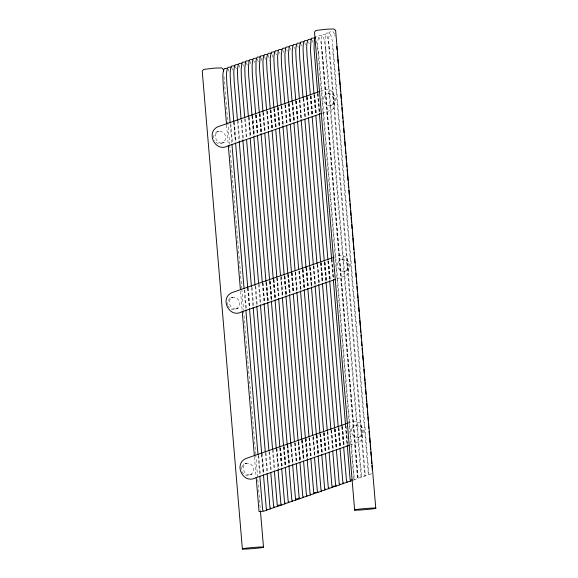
<?xml version="1.0" encoding="UTF-8"?>
<svg xmlns="http://www.w3.org/2000/svg" width="578" height="578" viewBox="0 0 578 578"><rect width="100%" height="100%" fill="white"/><g stroke="black" fill="none" stroke-linecap="round" stroke-linejoin="round"><path stroke-width="0.43" stroke-dasharray="2.89 2.17" d="M216.866 131.965L218.621 131.358C211.678 134.761 217.335 146.017 224.199 142.369L222.443 142.976M326.794 93.831L325.038 94.438C331.895 90.789 337.559 102.046 330.616 105.449L332.364 104.842M322.148 113.245L331.534 109.986L334.77 107.4L334.568 99.647L333.492 92.191L329.865 90.117L325.754 89.597L321.78 90.717M230.795 297.88L232.551 297.265C225.608 300.668 231.265 311.932 238.129 308.284L236.373 308.89M340.724 259.739L338.968 260.346C345.832 256.697 351.489 267.961 344.546 271.364L346.301 270.75M336.938 278.856L345.471 275.894L348.7 273.315L348.505 265.555L347.421 258.106L343.802 256.025L339.683 255.505L335.71 256.625M347.934 423.125C352.284 421.131 357.5 420.712 361.358 424.014L362.435 431.463L362.63 439.222L359.4 441.809L350.015 445.06M244.732 463.787L246.481 463.18C239.538 466.583 245.202 477.84 252.059 474.191L250.303 474.798M354.654 425.654L352.898 426.261C359.762 422.612 365.419 433.868 358.476 437.271L360.231 436.665M351.886 480.629L354.401 479.754L318.55 51.659M371.784 473.729L368.367 474.704L332.509 47.642M353.787 479.762L358.035 478.497L322.177 51.478C321.354 46.58 321.592 40.8 318.464 36.703L315.444 36.927M364.74 474.935L365.347 474.928M361.098 476.2L361.705 476.193M357.45 477.464L358.057 477.457L322.199 50.394M354.415 478.721L353.808 478.729L317.951 51.717L317.698 42.953L318.406 36.652L319.085 35.663L322.105 35.439C325.233 39.535 324.995 45.315 325.826 50.214M334.438 33.958L333.036 31.645L330.016 31.869L329.344 32.859L328.629 39.16L328.882 47.923L364.725 475.969L368.974 474.704L333.116 47.685C332.285 42.786 332.523 37.006 329.395 32.91L326.375 33.134L325.696 34.124L324.988 40.424L325.241 49.188L361.077 477.233L365.325 475.969L329.489 47.866M312.004 40.113L312.857 42.266M308.645 42.093L309.216 43.531M304.996 43.357L305.567 44.795M301.355 44.622L301.926 46.059M297.706 45.893L298.27 47.317M294.065 47.158L294.628 48.581M290.416 48.422L290.98 49.845M286.775 49.686L287.338 51.11M282.844 50.235L283.69 52.374M279.485 52.208L280.055 53.646M275.843 53.472L276.407 54.91M272.195 54.737L273.192 57.829M268.271 55.286L269.969 60.748M264.623 56.55L265.902 60.358M260.981 57.829L262.246 61.615M257.333 59.093L258.604 62.879M253.691 60.358L254.537 62.489M250.043 61.622L250.888 63.753M246.401 62.886L247.247 65.018M242.753 64.136L243.605 66.289M239.111 65.401L239.964 67.554M235.463 66.665L236.315 68.818M231.821 67.929L232.674 70.082M228.173 69.194L229.025 71.347M334.72 34.673L335.139 36.327M316.498 41.002L318.543 52.742M329.467 48.949C328.644 44.051 328.882 38.271 325.746 34.174L322.726 34.398L322.054 35.388L321.339 41.688L321.592 50.452L357.435 478.497L361.684 477.233L325.84 49.13M318.218 93.564L319.8 112.443M332.112 258.973L333.766 278.755M346.15 426.188L347.66 444.164M317.698 93.434L319.287 112.313M331.664 259.746L333.253 278.625M345.557 425.155L347.14 444.034M317.604 93.52L319.193 112.399M331.497 258.951L333.159 278.733M345.463 425.285L347.053 444.164M314.663 94.64L316.325 114.422M328.629 260.974L330.211 279.853M342.523 426.405L344.177 446.187M314.577 94.828L316.159 113.707M328.542 261.14L330.125 280.019M342.429 426.55L344.011 445.428M314.064 94.691L315.725 114.473M328.029 261.003L329.612 279.882M341.916 426.42L343.578 446.194M313.962 94.785L315.624 114.567M327.928 261.119L329.511 279.998M341.822 426.55L343.404 445.428M311.015 95.905L312.676 115.687M324.981 262.239L326.57 281.118M338.874 427.669L340.536 447.451M310.928 96.093L312.59 115.875M324.894 262.405L326.476 281.284M338.787 427.814L340.442 447.596M310.415 95.955L312.077 115.737M324.381 262.267L325.97 281.146M338.274 427.684L339.936 447.459M310.314 96.049L311.976 115.831M324.28 262.383L325.869 281.262M338.173 427.814L339.835 447.596M307.373 97.169L308.955 116.055M321.26 262.607L322.921 282.382M335.233 428.934L336.815 447.813M307.207 96.461L308.869 116.236M321.173 262.766L322.835 282.548M335.139 429.078L336.728 447.957M306.774 97.22L308.435 117.002M320.66 262.636L322.322 282.411M334.626 428.948L336.288 448.723M306.672 97.314L308.334 117.096M320.566 262.744L322.221 282.526M334.532 429.078L336.194 448.86M303.725 98.441L305.386 118.215M317.69 264.767L319.28 283.646M331.584 430.198L333.174 449.077M303.631 98.621L305.22 117.5M317.524 264.038L319.186 283.812M331.49 430.343L333.072 449.222M303.125 98.484L304.714 117.363M317.091 264.796L318.68 283.675M330.984 430.213L332.567 449.092M299.989 99.886L301.572 118.765M313.955 266.198L315.537 285.077M327.842 431.607L329.431 450.486M299.483 99.748L301.145 119.53M313.449 266.061L315.032 284.94M327.336 431.477L328.998 451.252M299.382 99.842L301.044 119.624M313.348 266.176L314.938 285.055M327.242 431.607L328.824 450.486M296.435 100.969L298.024 119.848M310.408 267.296L311.99 286.175M324.294 432.727L325.956 452.509M296.341 101.15L297.93 120.029M310.307 267.462L311.896 286.341M324.2 432.871L325.862 452.653M295.835 101.02L297.417 119.899M309.801 267.332L311.383 286.211M323.687 432.741L325.349 452.516M295.734 101.107L297.323 119.986M309.707 267.441L311.369 287.215M323.593 432.871L325.255 452.653M292.793 102.234L294.375 121.113M306.687 267.665L308.341 287.439M320.653 433.991L322.235 452.877M292.627 101.518L294.281 121.293M306.593 267.831L308.247 287.606M320.552 434.136L322.213 453.918M292.186 102.284L293.848 122.059M306.08 267.693L307.742 287.476M320.046 434.006L321.7 453.781M292.092 102.371L293.754 122.153M305.986 267.802L307.648 287.584M319.952 434.136L321.614 453.918M289.144 103.498L290.734 122.377M303.118 269.825L304.7 288.704M317.004 435.256L318.594 454.142M289.058 103.679L290.64 122.558M302.944 269.095L304.606 288.87M316.91 435.4L318.492 454.279M288.545 103.549L290.127 122.428M302.511 269.861L304.093 288.74M316.397 435.27L317.987 454.149M288.451 103.635L290.033 122.514M302.337 269.066L303.999 288.848M316.303 435.4L317.893 454.279M285.503 104.763L287.165 124.537M299.469 271.089L301.059 289.968M313.363 436.52L315.024 456.302M285.416 104.943L286.999 123.822M299.382 271.255L300.965 290.134M313.269 436.665L314.858 455.543M284.896 104.813L286.558 124.588M298.862 271.125L300.452 290.004M312.828 437.43L314.418 456.309M281.768 106.208L283.357 125.086M295.661 271.624L297.323 291.399M309.627 437.929L311.289 457.711M281.255 106.077L282.837 124.956M295.221 272.39L296.882 292.165M309.107 437.799L310.769 457.574M281.161 106.164L282.743 125.05M295.127 272.498L296.789 292.28M309.02 437.929L310.675 457.711M278.213 107.291L279.795 126.17M292.107 272.722L293.769 292.497M305.993 438.153L307.734 458.831M278.126 107.472L279.709 126.351M292.013 272.888L293.675 292.663M305.906 438.297L307.641 458.975M277.613 107.342L279.275 127.117M291.507 272.751L293.162 292.526M305.473 439.063L307.128 458.838M277.512 107.429L279.174 127.211M291.406 272.859L293.068 292.641M305.372 439.193L307.034 458.975M274.572 108.556L276.154 127.435M288.538 274.882L290.12 293.761M302.424 440.313L304.014 459.199M274.485 108.736L276.067 127.615M288.371 274.153L290.033 293.927M302.265 439.562L303.92 459.337M273.972 108.606L275.554 127.478M287.938 274.911L289.52 293.79M301.824 440.328L303.486 460.102M273.871 108.693L275.453 127.579M287.757 274.124L289.419 293.906M301.73 440.458L303.385 460.24M270.923 109.82L272.585 129.595M284.889 276.147L286.478 295.026M298.783 441.578L300.444 461.36M270.836 110.001L272.426 128.88M284.802 276.313L286.385 295.192M298.696 441.722L300.278 460.601M270.323 109.871L271.985 129.645M284.289 276.176L285.879 295.055M298.255 442.488L299.838 461.367M270.222 109.957L271.884 129.739M284.188 276.291L285.778 295.17M298.082 441.722L299.671 460.601M267.282 111.084L268.864 129.963M281.168 276.515L282.83 296.29M295.141 442.842L296.796 462.624M267.188 111.265L268.77 130.144M281.074 276.681L282.736 296.456M295.04 442.994L296.702 462.768M266.682 111.135L268.344 130.91M280.648 277.44L282.23 296.319M294.534 442.856L296.196 462.631M263.539 112.529L265.129 131.408M277.433 277.946L279.095 297.721M291.319 443.355L293.06 464.033M263.033 112.399L264.623 131.278M276.927 277.808L278.589 297.583M290.893 444.121L292.555 463.896M262.932 112.486L264.522 131.372M276.826 277.917L278.488 297.699M290.792 444.251L292.454 464.033M259.992 113.613L261.574 132.492M273.958 279.94L275.54 298.819M287.851 445.371L289.434 464.257M259.898 113.794L261.48 132.673M273.784 279.21L275.446 298.985M287.678 444.619L289.34 464.394M259.385 113.664L260.967 132.543M273.351 279.976L274.933 298.855M287.237 445.385L288.827 464.264M259.291 113.75L260.873 132.637M273.184 279.181L274.839 298.963M287.071 444.619L288.733 464.394M256.343 114.878L258.005 134.652M270.309 281.204L271.898 300.083M284.203 446.635L285.864 466.417M256.249 115.058L257.839 133.937M270.215 281.37L271.805 300.249M284.109 446.787L285.691 465.658M255.743 114.928L257.398 134.703M269.709 281.24L271.292 300.119M283.596 446.65L285.257 466.424M255.642 115.015L257.304 134.797M269.615 281.349L271.198 300.228M283.502 446.78L285.091 465.658M252.622 115.239L254.284 135.021M266.668 282.469L268.25 301.355M280.561 447.899L282.223 467.681M252.535 115.427L254.269 136.105M266.574 282.635L268.156 301.514M280.46 448.051L282.122 467.826M252.095 116.192L253.756 135.967M266.061 282.505L267.643 301.384M279.954 447.914L281.609 467.689M252.001 116.279L253.663 136.061M265.967 282.613L267.556 301.492M279.86 448.044L281.522 467.826M249.053 117.406L250.642 136.285M262.947 282.837L264.608 302.619M276.84 448.268L278.574 468.946M248.894 116.691L250.556 136.466M262.86 283.003L264.522 302.778M276.746 448.412L278.488 469.09M248.453 117.457L250.036 136.336M262.34 282.866L264.002 302.648M276.306 449.178L277.967 468.953M245.325 118.851L246.907 137.73M259.211 284.268L260.873 304.042M273.105 449.677L274.767 469.452M244.711 118.808L246.293 137.694M258.604 284.246L260.266 304.021M272.491 449.677L274.232 470.355M241.763 119.935L243.425 139.71M255.736 286.262L257.232 305.307M269.623 451.693L271.284 471.475M241.171 119.986L242.724 139.854M255.129 286.291L256.618 305.285M269.023 451.707L270.685 471.482M238.049 120.296L239.617 140.259M252.087 287.526L253.583 306.571M265.981 452.957L267.549 472.883M237.522 121.25L239.01 140.223M251.488 287.555L252.976 306.55M265.374 452.971L266.942 472.883M234.314 121.748L235.976 141.523M248.367 287.895L249.942 307.836M262.26 453.325L263.828 473.245M233.88 122.514L235.535 142.289M247.767 287.923L249.429 307.698M261.733 454.236L263.395 474.011M233.7 121.705L235.441 142.383M247.666 288.039L249.328 307.814M261.639 454.366L263.293 474.148M230.832 123.728L232.421 142.607M244.797 290.055L246.387 308.941M258.691 455.486L260.273 474.372M230.311 124.675L231.821 142.658M244.198 290.084L245.78 308.963M258.091 455.5L259.746 475.275M223.961 76.491L229.647 144.182M229.704 144.868L241.741 288.14M241.792 288.827L243.555 309.736M243.605 310.422L255.642 453.694M255.693 454.38L260.403 510.374M226.59 125.043L228.252 144.818M240.556 291.348L242.139 310.227M254.443 456.765L256.105 476.539M227.884 305.408A6.177 6.047 70.9 0 1 234.386 297.287A6.177 6.047 70.9 0 1 238.548 306.99A6.177 6.047 70.9 0 1 228.202 306.145M213.614 137.918A6.177 6.047 70.9 0 1 221.49 131.625A6.177 6.047 70.9 0 1 224.293 141.502A6.177 6.047 70.9 0 1 214.272 140.237M338.022 262.564A6.177 6.047 70.9 0 0 344.026 271.393A6.177 6.047 70.9 0 0 348.483 261.791A6.177 6.047 70.9 0 0 338.022 262.564M324.092 96.649A6.177 6.047 70.9 0 0 330.096 105.478A6.177 6.047 70.9 0 0 334.554 95.876A6.177 6.047 70.9 0 0 324.092 96.649M242.03 466.605A6.177 6.047 70.9 0 0 248.034 475.441A6.177 6.047 70.9 0 0 252.492 465.832A6.177 6.047 70.9 0 0 242.03 466.605M351.951 428.471A6.177 6.047 70.9 0 0 357.963 437.3A6.177 6.047 70.9 0 0 362.413 427.698A6.177 6.047 70.9 0 0 351.951 428.471"/><path stroke-width="0.87" d="M230.99 67.048L227.97 67.272C225.622 72.127 226.829 78.066 226.836 83.326L230.16 122.876M241.922 63.255L238.902 63.479C236.554 68.334 237.76 74.273 237.768 79.526L241.091 119.082M252.853 59.462L249.833 59.686L249.161 60.676L248.446 66.976L248.699 75.74L252.022 115.297M263.792 55.669L260.772 55.893L260.093 56.897L257.123 57.157L255.996 60.755L255.989 73.211L259.312 112.768M260.093 56.897L259.385 67.409L262.961 111.496M271.082 53.14L268.062 53.364C265.714 58.219 266.92 64.158 266.928 69.411L270.251 108.967M282.013 49.347L278.993 49.571L278.314 50.561L277.606 56.861L277.859 65.625L281.175 105.182M292.945 45.554L289.925 45.778L289.253 46.767L288.538 53.068L288.79 61.832L292.114 101.388M303.884 41.761L300.863 41.984C298.515 46.84 299.722 52.779 299.729 58.031L303.053 97.588M314.815 37.967L311.795 38.191L311.123 39.196L308.153 39.456C305.805 44.311 307.012 50.25 307.019 55.502L310.343 95.059M311.123 39.196L310.408 49.708L313.984 93.795M315.444 36.927L314.309 40.525L314.049 48.451L317.625 92.538M242.377 549.042L202.235 71.065L203.651 69.418L214.431 68.139L221.692 67.901L223.383 69.505M354.639 510.092L314.504 32.115L315.913 30.468L326.693 29.196L333.954 28.951L335.645 30.555M320.067 91.31L217.696 126.82C205.544 132.774 215.45 152.476 227.457 146.097L321.296 113.541M334.005 257.217L231.626 292.735C219.481 298.689 229.387 318.391 241.387 312.004L335.233 279.449M347.934 423.125L245.563 458.643C233.411 464.596 243.316 484.299 255.317 477.912L349.163 445.356M266.928 510.107L263.575 511.27L259.045 511.602L256.177 477.442M270.569 508.842L266.314 510.107M274.218 507.578L269.962 508.842M277.859 506.314L273.604 507.578M281.508 505.049L277.252 506.314M285.142 503.785L281.804 504.941L277.267 505.28L274.398 471.121M288.79 502.52L284.542 503.785M292.432 501.256L288.184 502.52M296.081 499.992L291.832 501.256M299.722 498.727L295.474 499.992M303.371 497.463L300.018 498.626L295.495 498.959L292.627 464.791M307.019 496.199L302.764 497.463M310.661 494.934L306.405 496.199M314.309 493.67L310.054 494.934M317.951 492.405L313.695 493.67M321.592 491.141L318.247 492.297L313.717 492.637L310.848 458.477M325.233 489.877L320.985 491.141M328.882 488.612L324.634 489.877M332.523 487.348L328.275 488.612M336.172 486.084L331.924 487.348M339.821 484.819L336.468 485.975L331.945 486.315L329.077 452.148M343.462 483.555L339.214 484.819M347.111 482.29L342.855 483.555M350.752 481.019L346.504 482.29M350.145 481.026L351.048 480.918M307.525 40.496L304.505 40.72C302.157 45.575 303.371 51.514 303.378 56.767L306.694 96.324M300.235 43.025L297.215 43.249C294.867 48.104 296.081 54.043 296.088 59.296L299.404 98.852M296.593 44.289L293.573 44.513L292.894 45.503L292.179 51.803L292.432 60.567L295.755 100.124M289.303 46.818L286.283 47.042L285.604 48.032L284.896 54.332L285.149 63.096L288.465 102.653M285.655 48.082L282.635 48.306L281.963 49.296L281.248 55.596L281.5 64.36L284.824 103.917M278.372 50.611L275.345 50.835C273.004 55.69 274.21 61.629 274.218 66.882L277.541 106.439M274.723 51.876L271.703 52.099C269.355 56.955 270.562 62.894 270.569 68.146L273.893 107.703M267.433 54.404L264.413 54.628C262.065 59.483 263.272 65.422 263.286 70.675L266.603 110.232M256.502 58.197L253.482 58.421L252.803 59.411L252.087 65.711L252.34 74.475L255.664 114.032M249.212 60.726L246.192 60.95L245.513 61.94L244.805 68.24L245.05 77.004L248.374 116.561M245.563 61.99L242.543 62.214L241.871 63.204L241.156 69.505L241.409 78.268L244.732 117.825M238.273 64.519L235.253 64.743C232.912 69.598 234.119 75.537 234.126 80.79L237.45 120.347M234.632 65.784L231.612 66.008C229.264 70.863 230.47 76.802 230.478 82.062L233.801 121.611M227.342 68.312L224.322 68.536C221.974 73.392 223.18 79.331 223.187 84.59L226.511 124.14M352.277 479.877L350.16 479.993L347.219 444.93M328.904 487.572L328.29 487.579L325.421 453.419M325.255 488.836L324.648 488.844L321.78 454.684M321.614 490.101L321 490.108L318.131 455.948M317.965 491.365L317.358 491.372L314.49 457.212M292.454 500.216L291.847 500.223L288.899 465.16M288.812 501.48L288.198 501.487L285.33 467.327M285.164 502.744L284.557 502.752L281.688 468.592M281.522 504.009L280.908 504.016L278.04 469.856M347.125 481.25L346.518 481.257L343.65 447.09M343.476 482.514L342.877 482.522L340.009 448.355M339.835 483.779L339.235 483.786L336.367 449.619M336.194 485.043L335.587 485.05L332.718 450.883M310.675 493.894L310.075 493.901L307.207 459.734M307.034 495.158L306.427 495.165L303.558 460.998M303.385 496.423L302.785 496.43L299.917 462.263M299.744 497.687L299.137 497.694L296.268 463.527M274.232 506.538L273.625 506.545L270.757 472.385M270.583 507.802L269.984 507.809L267.115 473.649M266.942 509.066L266.335 509.074L263.467 474.914M263.293 510.331L262.694 510.338L259.825 476.178M335.623 30.345L375.765 508.315A10.809 0.549 -4.8 0 1 358.136 510.107A10.809 0.549 -4.8 0 1 361.676 508.871A10.809 0.549 -4.8 0 1 375.765 508.315M336.757 46.421L337.061 50.019M337.285 52.714L337.668 57.215M337.819 59.007L338.195 63.508M338.419 66.203L338.795 70.697M339.026 73.392L339.402 77.886M339.553 79.685L340.009 85.082M340.153 86.881L340.536 91.375M340.76 94.069L341.136 98.563M341.287 100.362L341.663 104.856M341.894 107.551L342.27 112.053M342.494 114.747L342.797 118.338M343.021 121.04L343.404 125.534M343.628 128.229L344.004 132.723M344.235 135.425L344.611 139.919M344.763 141.718L345.138 146.212M345.362 148.907L345.745 153.401M345.969 156.096L346.345 160.597M346.497 162.389L346.872 166.883M347.103 169.585L347.479 174.079M347.631 175.878L348.007 180.372M348.231 183.067L348.613 187.561M348.837 190.263L349.213 194.757M349.365 196.556L349.741 201.05M349.972 203.745L350.347 208.239M350.571 210.934L350.954 215.428M351.099 217.227L351.554 222.624M351.706 224.423L352.081 228.917M352.313 231.612L352.688 236.106M352.84 237.905L353.288 243.302M353.44 245.101L353.823 249.595M354.047 252.29L354.422 256.784M354.574 258.583L354.95 263.077M355.181 265.772L355.557 270.266M355.781 272.968L356.156 277.462M356.308 279.261L356.691 283.755M356.915 286.45L357.291 290.944M357.522 293.646L357.898 298.14M358.049 299.939L358.497 305.329M358.649 307.128L359.032 311.621M359.256 314.316L359.632 318.81M359.783 320.609L360.239 326.006M360.39 327.805L360.766 332.299M360.99 334.994L361.293 338.592M361.517 341.287L361.9 345.781M362.124 348.483L362.5 352.977M362.724 355.672L363.107 360.166M363.259 361.965L363.634 366.459M363.858 369.154L364.234 373.648M364.465 376.35L364.841 380.844M364.993 382.643L365.368 387.137M365.599 389.832L365.975 394.326M366.199 397.028L366.575 401.522M366.727 403.314L367.102 407.815M367.333 410.51L367.709 415.004M367.861 416.803L368.237 421.297M368.468 423.992L368.843 428.486M369.067 431.188L369.443 435.682M369.595 437.481L370.05 442.871M370.202 444.67L370.577 449.164M370.801 451.859L371.184 456.36M371.336 458.152L371.784 463.549M371.936 465.348L372.311 469.842M319.359 113.209L331.591 258.843M333.325 279.521L345.478 424.252M315.798 115.369L327.95 260.107M329.684 280.785L341.844 425.516M312.156 116.633L324.309 261.372M326.043 282.05L338.195 426.781M308.507 117.898L320.588 261.733M322.401 283.314L334.554 428.045M304.866 119.162L317.019 263.9M318.753 284.578L330.905 429.31M301.145 119.53L313.37 265.165M315.111 285.843L327.264 430.574M297.489 120.795L309.721 266.429M311.455 287.107L323.615 431.838M293.92 122.962L306.08 267.693M307.814 288.371L319.966 433.103M290.279 124.227L302.359 268.062M304.165 289.636L316.325 434.374M286.637 125.491L298.71 269.326M300.524 290.9L312.676 435.639M282.917 125.852L295.069 270.591M296.882 292.165L309.035 436.903M279.347 128.013L291.507 272.751M293.313 294.325L305.394 438.16M275.706 129.277L287.858 274.015M289.592 294.693L301.752 439.425M272.057 130.541L284.217 275.28M285.951 295.958L298.104 440.689M268.416 131.806L280.496 275.641M282.31 297.222L294.462 441.953M264.775 133.07L276.848 276.905M278.661 298.486L290.813 443.218M261.046 133.439L273.278 279.073M275.012 299.751L287.165 444.489M257.477 135.606L269.63 280.337M271.364 301.015L283.523 445.754M253.829 136.87L265.988 281.602M267.722 302.28L279.875 447.018M250.187 138.135L262.267 281.97M264.074 303.544L276.233 448.282M246.546 139.399L258.619 283.234M260.432 304.808L272.585 449.547M242.825 139.76L255.057 285.395M256.791 306.073L268.943 450.804M239.184 141.025L251.416 286.659M253.15 307.337L265.302 452.068M235.614 143.185L247.767 287.923M249.501 308.601L261.661 453.333M231.966 144.449L244.046 288.292M245.86 309.866L258.012 454.597M223.361 69.295L223.505 71.094M260.454 511.06L263.496 547.265A10.809 0.549 -4.8 0 1 245.867 549.049A10.809 0.549 -4.8 0 1 249.414 547.821A10.809 0.549 -4.8 0 1 263.496 547.265M228.324 145.714L240.405 289.556M242.211 311.13L254.371 455.861"/></g></svg>
